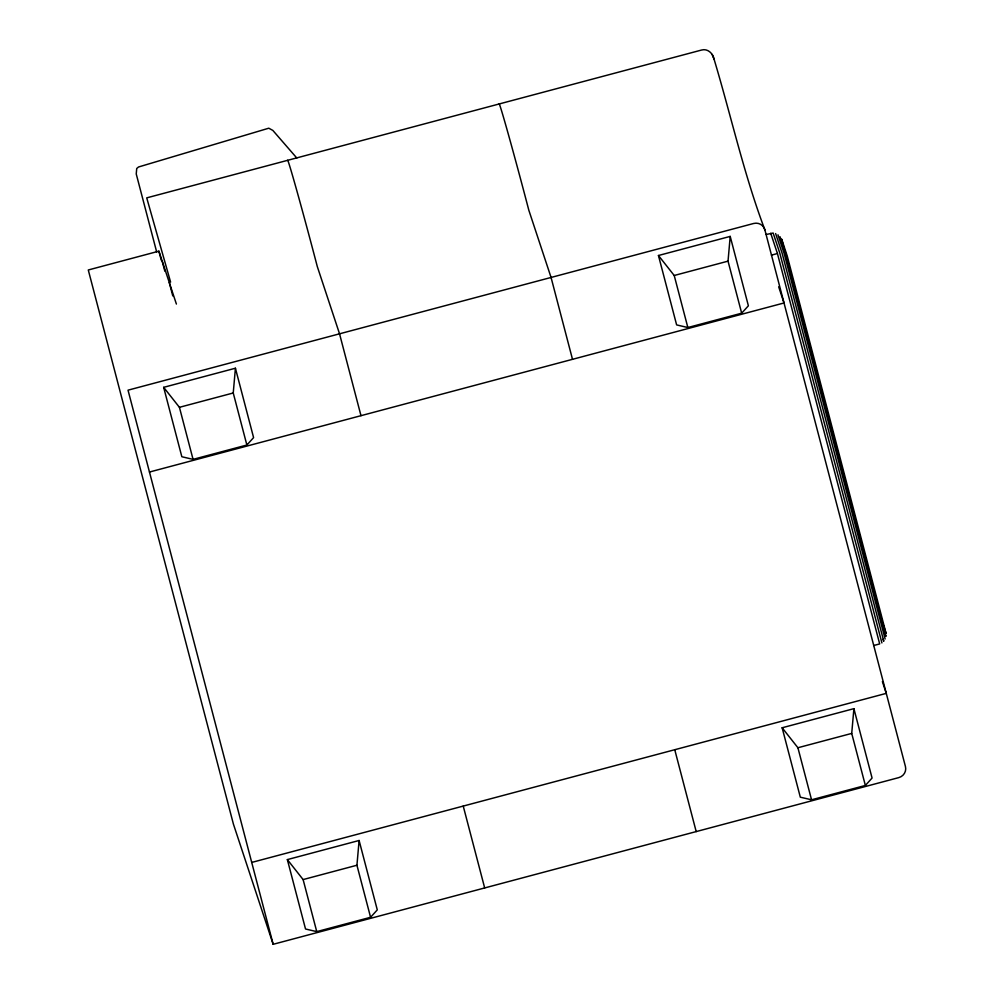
<?xml version="1.0" encoding="UTF-8"?>
<svg xmlns="http://www.w3.org/2000/svg" width="994" height="994" viewBox="0 0 994 994"><rect width="100%" height="100%" fill="white"/><g stroke="black" fill="none" stroke-linecap="round" stroke-linejoin="round"><path stroke-width="1.49" d="M246.872 445.026L233.242 392.978L235.416 368.227L163.662 387.337L181.84 456.743L193.06 459.365L246.872 445.026L253.594 437.621L235.416 368.227M370.576 917.288L356.933 865.24L359.107 840.489L287.353 859.599L305.531 929.005L316.751 931.626L370.576 917.288L377.285 909.883L359.107 840.489M741.673 313.197L728.03 261.149L730.205 236.398L658.45 255.508L676.628 324.914L687.848 327.535L741.673 313.197L748.383 305.792L730.205 236.398M865.364 785.459L851.721 733.41L853.896 708.66L782.141 727.77L800.319 797.176L811.551 799.797L865.364 785.459L872.073 778.053L853.896 708.66M176.398 304.052L158.903 251.159L88.28 269.983L233.416 824.113L273.164 944.3L898.75 777.619A9.281 8.971 -18.3 0 0 905.447 766.56L764.846 229.776C743.847 174.112 731.137 116.012 714.052 59.155C713.058 53.465 707.691 48.321 701.677 50.011L146.727 197.868L170.608 282.134M766.25 234.485L773.158 233.043L779.805 253.135L881.902 642.932M163.662 387.337L179.429 407.316L233.242 392.978M658.45 255.508L674.218 275.487L728.03 261.149M771.456 255.123L777.432 253.532L879.678 643.926L873.701 645.516M149.46 472.038L784.017 302.971L778.675 286.794M251.718 862.432L886.275 693.365L882.386 681.598M287.353 859.599L303.12 879.578L356.933 865.24M782.141 727.77L797.909 747.749L851.721 733.41M296.796 158.009L272.841 130.413L268.778 128.201L138.551 166.98L136.725 168.495L136.24 173.962L156.642 251.855M713.158 56.969L714.052 59.155M712.126 54.409L713.058 56.67M780.017 236.696L785.956 254.663L885.94 636.371L885.555 635.228M777.967 234.808L784.216 253.718L885.132 639.018M775.631 233.565L782.116 253.197L883.765 641.254L883.107 639.279M770.735 233.292L777.432 253.532M883.219 624.766L886.101 633.489L787.223 255.967L781.644 239.094L783.993 248.09M784.788 251.084L785.956 255.582M674.218 275.487L687.848 327.535M797.909 747.749L811.551 799.797M572.507 359.331L551.061 277.45L528.808 210.156A87.609 1.379 75.1 0 0 499.125 103.972M674.752 749.712L696.198 831.593M360.984 415.678L339.538 333.81L317.285 266.516A87.609 1.379 75.1 0 0 287.614 160.332M463.229 806.072L484.674 887.94M169.278 282.52L172.782 295.926M158.903 251.159L161.264 260.167M179.429 407.316L193.06 459.365M303.12 879.578L316.751 931.626M273.164 944.3L128.027 390.17L753.614 223.488A9.281 8.971 -18.3 0 1 764.846 229.776M164.83 271.126A87.609 1.379 75.1 0 1 162.159 261"/></g></svg>
